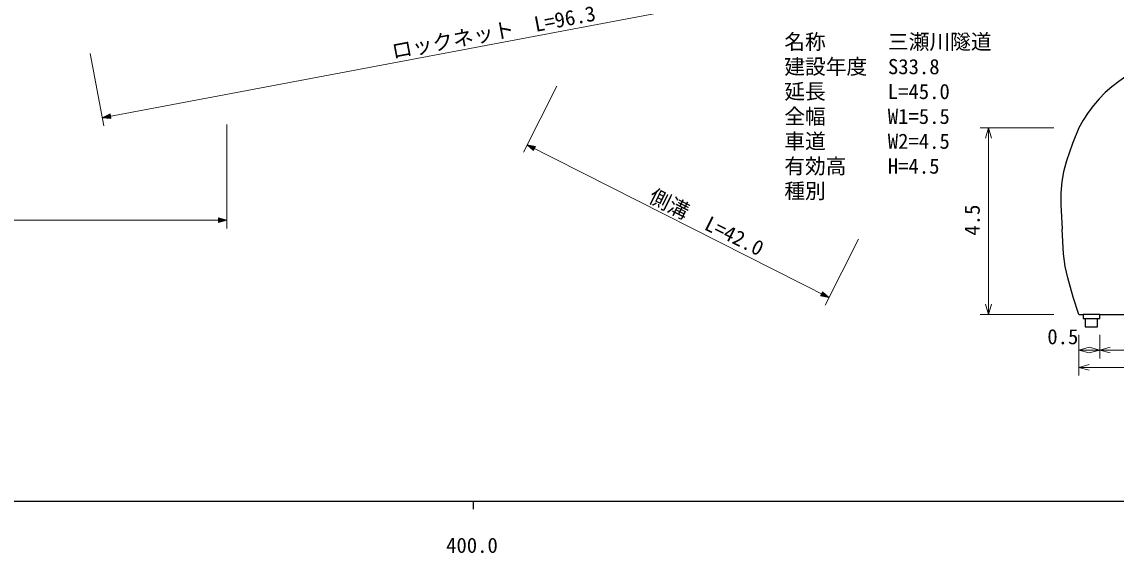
# Model space of a CAD drawing. Units: millimetres, scale not verified, with parts at other scales. Extents: x 40000 to 680000, y 20000 to 380000.
# Drawn here: x 413550 to 545547, y 198715 to 262810 of the extents above; entities that cross this region are included whole.
import ezdxf
from ezdxf.enums import TextEntityAlignment as Align

# ---------------------------------------------------------------- set-up
doc = ezdxf.new("R2010")
doc.units = ezdxf.units.MM
doc.header["$LTSCALE"] = 1000
for name, color, linetype, lineweight in [('M-BGD', 7, 'Continuous', 25), ('M-STR-HTXT', 7, 'Continuous', 13), ('M-TTL-BAND', 7, 'Continuous', 25)]:
    doc.layers.add(name, color=color, linetype=linetype, lineweight=lineweight)
doc.styles.add('ＭＳ ゴシック', font='')
doc.styles.get('ＭＳ ゴシック').set_extended_font_data('MS Gothic')

msp = doc.modelspace()

# ---------------------------------------------------------------- linework, layer by layer
at = {"layer": 'M-BGD'}
for p, q in [((539214, 234832), (539031, 237784)), ((539420, 233286), (539214, 234832)), ((539704, 231921), (539420, 233286)), ((540362, 229613), (539704, 231921)), ((541064, 227514), (540362, 229613)), ((541064, 227514), (541564, 227514)), ((541564, 227514), (541564, 227014)), ((543564, 227514), (541564, 227514)), ((543564, 227014), (543564, 227514)), ((543564, 227514), (566064, 227514)), ((541564, 227014), (541814, 227014)), ((541814, 227014), (541814, 226014)), ((541814, 227014), (543314, 227014)), ((541814, 226014), (543314, 226014)), ((543314, 226014), (543314, 227014)), ((543314, 227014), (543564, 227014))]:
    msp.add_line(p, q, dxfattribs=at)
msp.add_lwpolyline([(541064, 250014), (540287, 248142), (539546, 246064), (539194, 244721), (538993, 243540), (538882, 242157), (538872, 240757), (539031, 237784)], dxfattribs=at)
msp.add_arc((554814, 243143), 15371, 26.55281, 153.4472, dxfattribs=at)
at = {"layer": 'M-STR-HTXT'}
for p, q in [((423252, 251235), (510915, 267788)), ((421788, 259005), (423437, 250251)), ((478072, 255071), (474040, 247102)), ((423252, 251235), (424183, 251696)), ((424286, 251145), (423252, 251235)), ((423527, 251287), (424158, 251610)), ((424232, 251216), (423527, 251287)), ((423684, 251317), (424134, 251524)), ((424178, 251288), (423684, 251317)), ((423920, 251361), (424109, 251438)), ((424124, 251359), (423920, 251361)), ((424109, 251438), (424124, 251359)), ((424134, 251524), (424178, 251288)), ((424158, 251610), (424232, 251216)), ((424183, 251696), (424286, 251145)), ((438262, 237869), (438262, 250422)), ((529151, 250014), (538033, 250014)), ((529801, 248764), (530151, 250014)), ((530151, 227514), (530151, 250014)), ((530151, 250014), (530501, 248764)), ((474492, 247995), (510889, 229536)), ((474492, 247995), (475510, 247793)), ((475257, 247293), (474492, 247995)), ((474741, 247868), (475438, 247739)), ((475258, 247382), (474741, 247868)), ((474884, 247796), (475367, 247686)), ((475258, 247472), (474884, 247796)), ((475098, 247687), (475295, 247633)), ((475259, 247561), (475098, 247687)), ((475510, 247793), (475257, 247293)), ((475438, 247739), (475258, 247382)), ((475367, 247686), (475258, 247472)), ((475295, 247633), (475259, 247561)), ((437262, 238590), (437262, 239150)), ((437262, 239150), (438262, 238870)), ((437302, 238670), (437302, 239070)), ((437302, 239070), (437982, 238870)), ((437342, 238750), (437342, 238990)), ((437342, 238990), (437822, 238870)), ((356071, 238870), (438262, 238870)), ((438262, 238870), (437262, 238590)), ((437982, 238870), (437302, 238670)), ((437822, 238870), (437342, 238750)), ((437382, 238830), (437382, 238910)), ((437382, 238910), (437582, 238870)), ((437582, 238870), (437382, 238830)), ((510437, 228643), (514469, 236612)), ((509870, 229739), (510123, 230239)), ((510889, 229536), (509870, 229739)), ((509942, 229792), (510123, 230149)), ((510639, 229663), (509942, 229792)), ((510014, 229845), (510123, 230060)), ((510497, 229735), (510014, 229845)), ((510086, 229899), (510122, 229970)), ((510282, 229844), (510086, 229899)), ((510122, 229970), (510282, 229844)), ((510123, 230239), (510889, 229536)), ((510123, 230149), (510639, 229663)), ((510123, 230060), (510497, 229735)), ((530151, 227514), (529801, 228764)), ((530501, 228764), (530151, 227514)), ((538033, 227514), (529151, 227514)), ((541064, 225071), (541064, 220128)), ((543564, 222212), (543564, 225071)), ((541064, 223212), (542314, 223562)), ((541064, 223212), (543564, 223212)), ((542314, 222862), (541064, 223212)), ((542314, 223562), (543564, 223212)), ((543564, 223212), (542314, 222862)), ((543564, 223212), (544814, 223562)), ((543564, 223212), (566064, 223212)), ((544814, 222862), (543564, 223212)), ((541064, 221128), (542314, 221478)), ((541064, 221128), (568564, 221128)), ((542314, 220778), (541064, 221128))]:
    msp.add_line(p, q, dxfattribs=at)
at = {"layer": 'M-TTL-BAND'}
for p, q in [((40000, 205000), (579000, 205000)), ((468000, 205000), (468000, 204000))]:
    msp.add_line(p, q, dxfattribs=at)

# ---------------------------------------------------------------- texts
at = {"layer": 'M-STR-HTXT', "style": 'ＭＳ ゴシック'}
for s, rotation, p in [('ロックネット\u3000L=96.3', 10.713, (458445, 257805)), ('側溝\u3000L=42.0', 333.673, (488776, 240656)), ('4.5', 90, (529651, 237024))]:
    msp.add_text(s, height=1833, rotation=rotation, dxfattribs=at).set_placement(p, align=Align.BOTTOM_LEFT)
for s, p in [('名称\u3000\u3000\u3000三瀬川隧道', (505521, 258946)), ('建設年度\u3000S33.8', (505521, 255946)), ('延長      L=45.0', (505521, 252946)), ('全幅      W1=5.5', (505521, 249946)), ('車道      W2=4.5', (505521, 246946)), ('有効高    H=4.5  ', (505521, 243946)), ('種別      ', (505521, 240946)), ('0.5', (537250, 223364))]:
    msp.add_text(s, height=1833, dxfattribs=at).set_placement(p, align=Align.BOTTOM_LEFT)
at = {"layer": 'M-TTL-BAND', "style": 'ＭＳ ゴシック'}
msp.add_text('400.0', height=1833, dxfattribs=at).set_placement((467844, 198195), align=Align.BOTTOM_CENTER)

doc.saveas('drawing.dxf')
